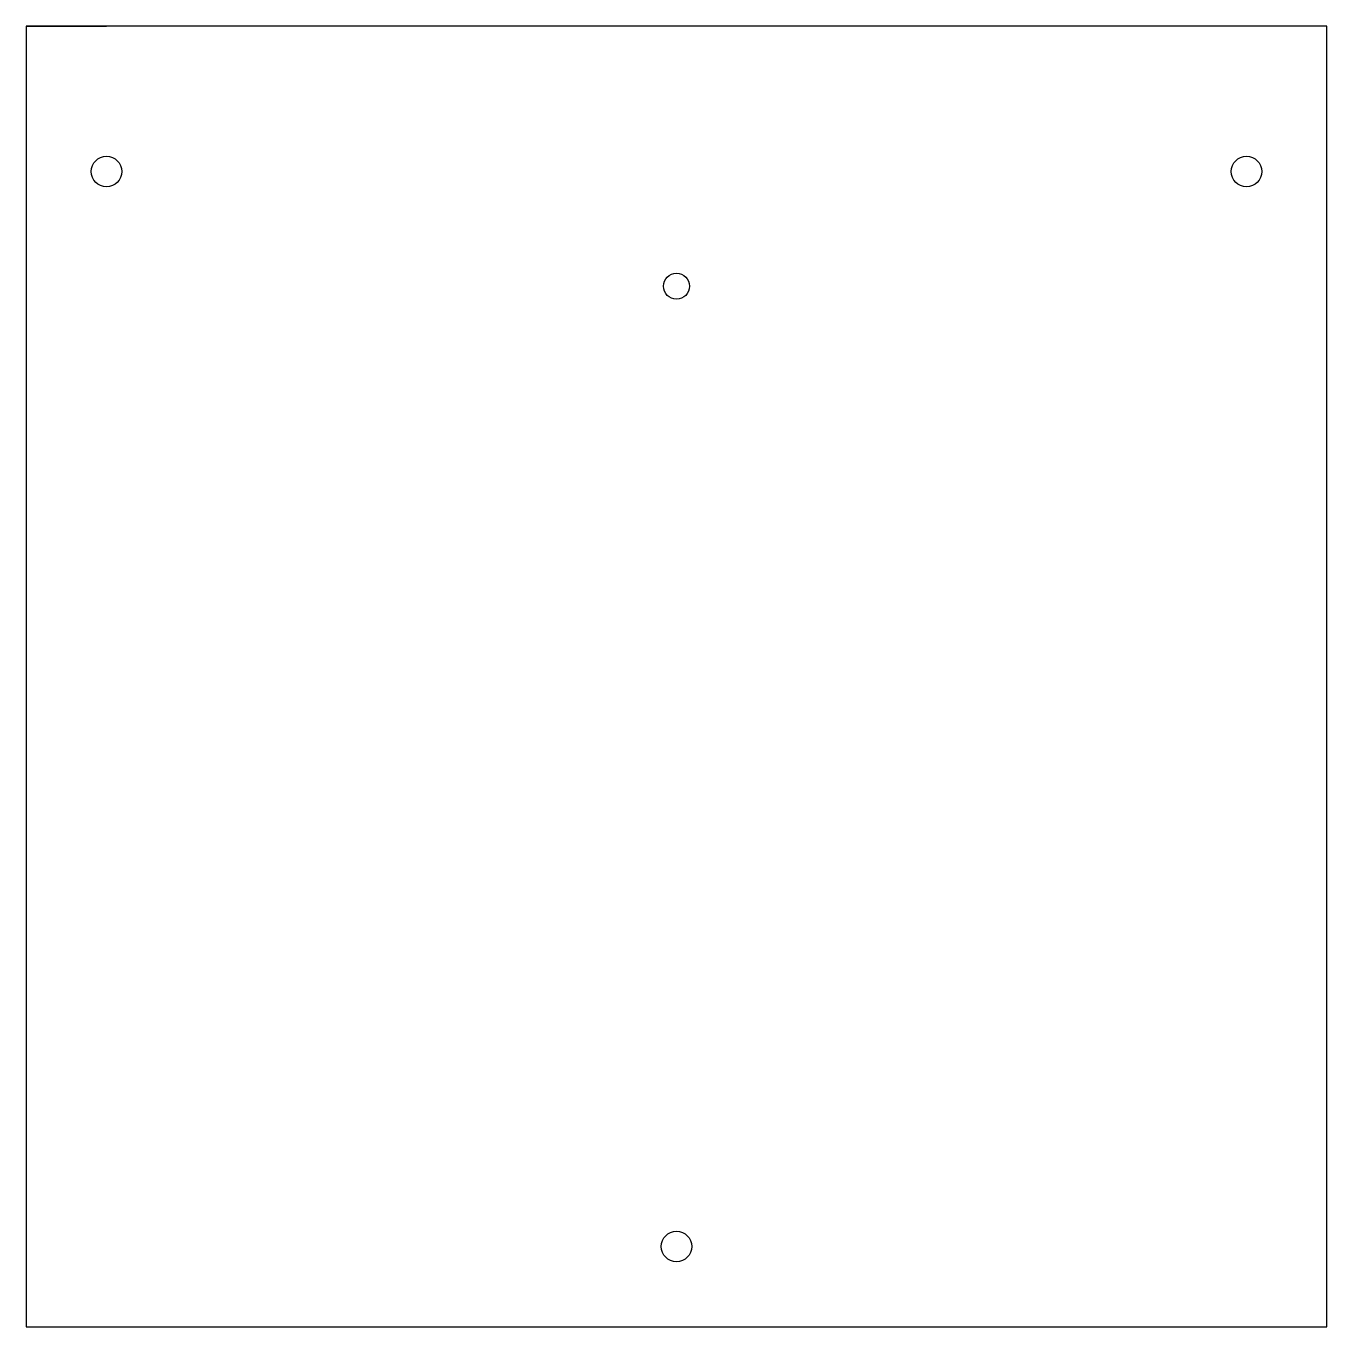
# Model space of a CAD drawing. Header units: millimetres. Extents: x -100 to 100, y -130 to 70.
import ezdxf

# ---------------------------------------------------------------- set-up
doc = ezdxf.new("R2010")
doc.units = ezdxf.units.MM
doc.layers.get('0').update_dxf_attribs({"linetype": 'CONTINUOUS'})

msp = doc.modelspace()

# ---------------------------------------------------------------- linework, layer by layer
for p, q in [((-100, 70), (-87.63, 70)), ((100, 70), (87.63, 70))]:
    msp.add_line(p, q)
msp.add_lwpolyline([(100, 70), (-100, 70), (-100, -130), (100, -130)], close=True)
for centre, radius in [((-87.63, 47.63), 2.35), ((87.63, 47.63), 2.35), ((0, 30), 2), ((0, -117.63), 2.35)]:
    msp.add_circle(centre, radius)

doc.saveas('drawing.dxf')
